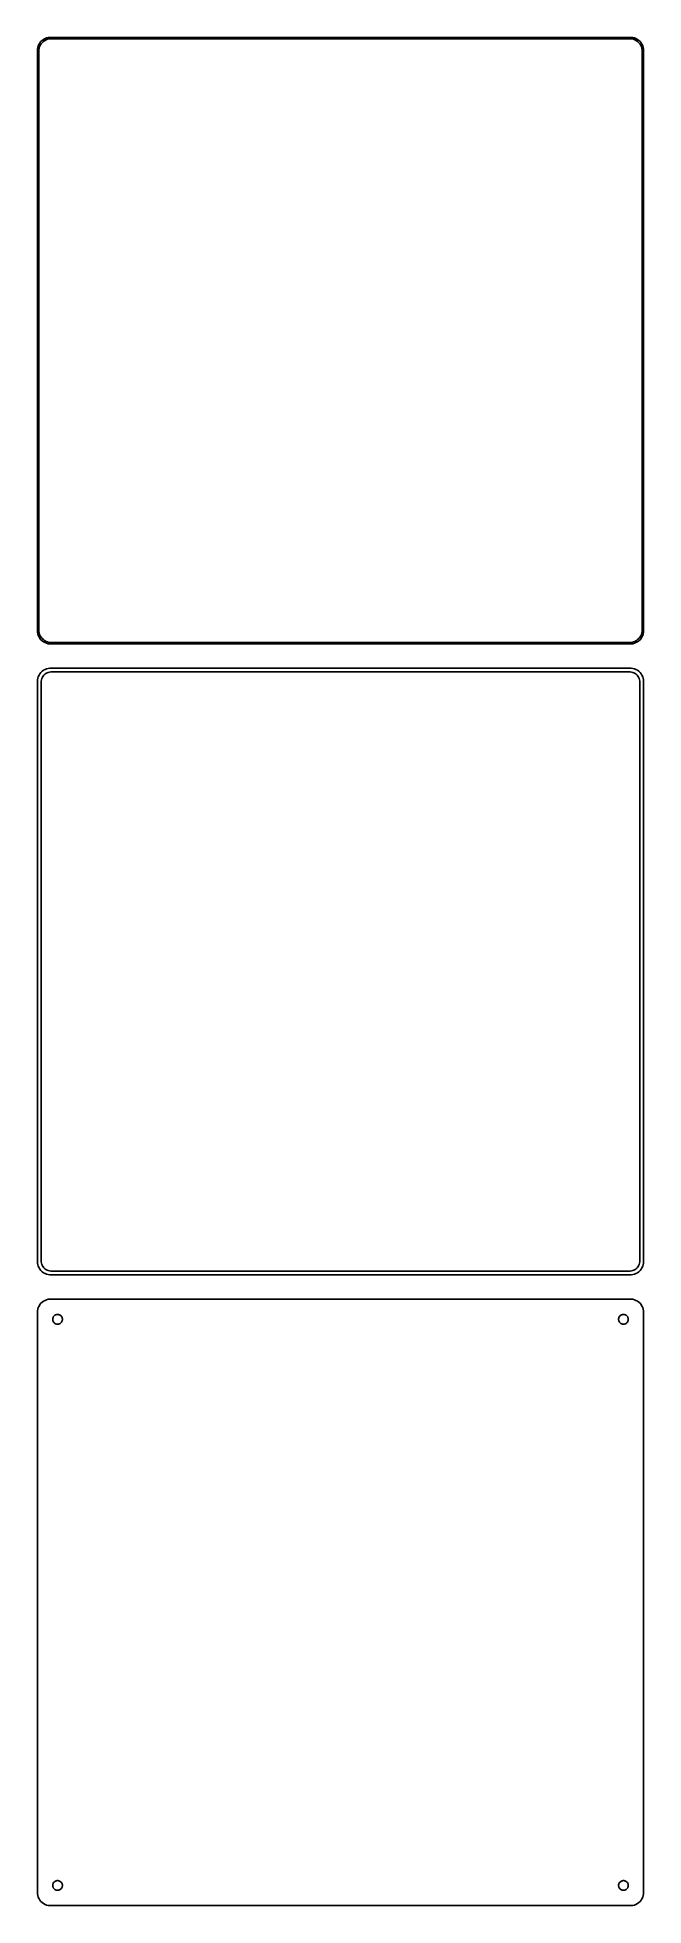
# Model space of a CAD drawing. Header units: metres. Extents: x -112 to 112, y 356 to 1048.
import ezdxf

# ---------------------------------------------------------------- set-up
doc = ezdxf.new("R2010")
doc.units = ezdxf.units.M

msp = doc.modelspace()

# ---------------------------------------------------------------- linework, layer by layer
for p, q in [((-111.545, 1046.44), (-111.882, 1045.91)), ((-111.145, 1046.92), (-111.545, 1046.44)), ((-110.687, 1047.35), (-111.145, 1046.92)), ((-111.093, 1046.04), (-110.713, 1046.5)), ((-110.713, 1046.5), (-110.278, 1046.91)), ((-110.179, 1047.72), (-110.687, 1047.35)), ((-110.278, 1046.91), (-109.795, 1047.26)), ((-109.629, 1048.02), (-110.179, 1047.72)), ((-109.795, 1047.26), (-109.272, 1047.55)), ((-109.045, 1048.26), (-109.629, 1048.02)), ((-109.272, 1047.55), (-108.718, 1047.77)), ((-108.437, 1048.41), (-109.045, 1048.26)), ((-108.718, 1047.77), (-108.14, 1047.92)), ((-107.814, 1048.49), (-108.437, 1048.41)), ((-108.14, 1047.92), (-107.548, 1047.99)), ((107.814, 1048.49), (-107.814, 1048.49)), ((-107.548, 1047.99), (107.548, 1047.99)), ((107.548, 1047.99), (108.14, 1047.92)), ((108.437, 1048.41), (107.814, 1048.49)), ((108.14, 1047.92), (108.718, 1047.77)), ((109.045, 1048.26), (108.437, 1048.41)), ((108.718, 1047.77), (109.272, 1047.55)), ((109.629, 1048.02), (109.045, 1048.26)), ((109.272, 1047.55), (109.795, 1047.26)), ((110.179, 1047.72), (109.629, 1048.02)), ((109.795, 1047.26), (110.278, 1046.91)), ((110.687, 1047.35), (110.179, 1047.72)), ((110.278, 1046.91), (110.713, 1046.5)), ((111.145, 1046.92), (110.687, 1047.35)), ((110.713, 1046.5), (111.093, 1046.04)), ((111.545, 1046.44), (111.145, 1046.92)), ((111.882, 1045.91), (111.545, 1046.44)), ((-112.461, 1044.13), (-112.5, 1043.5)), ((-112.5, 1043.5), (-112.5, 828.5)), ((-112.343, 1044.74), (-112.461, 1044.13)), ((-112.149, 1045.34), (-112.343, 1044.74)), ((-111.882, 1045.91), (-112.149, 1045.34)), ((-112, 1043.25), (-111.963, 1043.85)), ((-112, 828.75), (-112, 1043.25)), ((-111.963, 1043.85), (-111.851, 1044.43)), ((-111.851, 1044.43), (-111.666, 1045)), ((-111.666, 1045), (-111.412, 1045.54)), ((-111.412, 1045.54), (-111.093, 1046.04)), ((111.093, 1046.04), (111.412, 1045.54)), ((111.412, 1045.54), (111.666, 1045)), ((111.666, 1045), (111.851, 1044.43)), ((111.851, 1044.43), (111.963, 1043.85)), ((112.149, 1045.34), (111.882, 1045.91)), ((111.963, 1043.85), (112, 1043.25)), ((112, 1043.25), (112, 828.75)), ((112.343, 1044.74), (112.149, 1045.34)), ((112.461, 1044.13), (112.343, 1044.74)), ((112.5, 1043.5), (112.461, 1044.13)), ((112.5, 828.5), (112.5, 1043.5)), ((-112.5, 828.5), (-112.461, 827.873)), ((-112.461, 827.873), (-112.343, 827.257)), ((-112.343, 827.257), (-112.149, 826.659)), ((-112.149, 826.659), (-111.882, 826.091)), ((-111.963, 828.155), (-112, 828.75)), ((-111.851, 827.569), (-111.963, 828.155)), ((-111.882, 826.091), (-111.545, 825.561)), ((-111.666, 827.001), (-111.851, 827.569)), ((-111.412, 826.462), (-111.666, 827.001)), ((-111.545, 825.561), (-111.145, 825.077)), ((-111.093, 825.958), (-111.412, 826.462)), ((-111.145, 825.077), (-110.687, 824.647)), ((-110.713, 825.498), (-111.093, 825.958)), ((-110.278, 825.09), (-110.713, 825.498)), ((-110.687, 824.647), (-110.179, 824.278)), ((-109.795, 824.739), (-110.278, 825.09)), ((-109.272, 824.452), (-109.795, 824.739)), ((109.795, 824.739), (109.272, 824.452)), ((110.278, 825.09), (109.795, 824.739)), ((110.179, 824.278), (110.687, 824.647)), ((110.713, 825.498), (110.278, 825.09)), ((110.687, 824.647), (111.145, 825.077)), ((111.093, 825.958), (110.713, 825.498)), ((111.412, 826.462), (111.093, 825.958)), ((111.145, 825.077), (111.545, 825.561)), ((111.666, 827.001), (111.412, 826.462)), ((111.545, 825.561), (111.882, 826.091)), ((111.851, 827.569), (111.666, 827.001)), ((111.963, 828.155), (111.851, 827.569)), ((111.882, 826.091), (112.149, 826.659)), ((112, 828.75), (111.963, 828.155)), ((112.149, 826.659), (112.343, 827.257)), ((112.343, 827.257), (112.461, 827.873)), ((112.461, 827.873), (112.5, 828.5)), ((-110.179, 824.278), (-109.629, 823.976)), ((-109.629, 823.976), (-109.045, 823.745)), ((-108.718, 824.232), (-109.272, 824.452)), ((-109.045, 823.745), (-108.437, 823.589)), ((-108.14, 824.084), (-108.718, 824.232)), ((-108.437, 823.589), (-107.814, 823.51)), ((-107.548, 824.009), (-108.14, 824.084)), ((-107.814, 823.51), (107.814, 823.51)), ((107.548, 824.009), (-107.548, 824.009)), ((108.14, 824.084), (107.548, 824.009)), ((107.814, 823.51), (108.437, 823.589)), ((108.718, 824.232), (108.14, 824.084)), ((108.437, 823.589), (109.045, 823.745)), ((109.272, 824.452), (108.718, 824.232)), ((109.045, 823.745), (109.629, 823.976)), ((109.629, 823.976), (110.179, 824.278)), ((-112.149, 811.341), (-112.343, 810.743)), ((-111.882, 811.909), (-112.149, 811.341)), ((-111.545, 812.439), (-111.882, 811.909)), ((-111.145, 812.923), (-111.545, 812.439)), ((-110.687, 813.353), (-111.145, 812.923)), ((-110.848, 810.674), (-110.641, 811.114)), ((-110.179, 813.722), (-110.687, 813.353)), ((-110.641, 811.114), (-110.38, 811.524)), ((-110.38, 811.524), (-110.071, 811.899)), ((-109.629, 814.024), (-110.179, 813.722)), ((-110.071, 811.899), (-109.716, 812.231)), ((-109.716, 812.231), (-109.323, 812.517)), ((-109.045, 814.255), (-109.629, 814.024)), ((-109.323, 812.517), (-108.898, 812.751)), ((-108.437, 814.411), (-109.045, 814.255)), ((-108.898, 812.751), (-108.446, 812.93)), ((-108.446, 812.93), (-107.975, 813.051)), ((-107.814, 814.49), (-108.437, 814.411)), ((-107.975, 813.051), (-107.493, 813.112)), ((107.814, 814.49), (-107.814, 814.49)), ((-107.493, 813.112), (107.493, 813.112)), ((107.493, 813.112), (107.975, 813.051)), ((108.437, 814.411), (107.814, 814.49)), ((107.975, 813.051), (108.446, 812.93)), ((109.045, 814.255), (108.437, 814.411)), ((108.446, 812.93), (108.898, 812.751)), ((108.898, 812.751), (109.323, 812.517)), ((109.629, 814.024), (109.045, 814.255)), ((109.323, 812.517), (109.716, 812.231)), ((110.179, 813.722), (109.629, 814.024)), ((109.716, 812.231), (110.071, 811.899)), ((110.071, 811.899), (110.38, 811.524)), ((110.687, 813.353), (110.179, 813.722)), ((110.38, 811.524), (110.641, 811.114)), ((110.641, 811.114), (110.848, 810.674)), ((111.145, 812.923), (110.687, 813.353)), ((111.545, 812.439), (111.145, 812.923)), ((111.882, 811.909), (111.545, 812.439)), ((112.149, 811.341), (111.882, 811.909)), ((112.343, 810.743), (112.149, 811.341)), ((-112.461, 810.127), (-112.5, 809.5)), ((-112.5, 809.5), (-112.5, 594.5)), ((-112.343, 810.743), (-112.461, 810.127)), ((-111.119, 809.25), (-111.089, 809.735)), ((-111.119, 594.75), (-111.119, 809.25)), ((-111.089, 809.735), (-110.998, 810.212)), ((-110.998, 810.212), (-110.848, 810.674)), ((110.848, 810.674), (110.998, 810.212)), ((110.998, 810.212), (111.089, 809.735)), ((111.089, 809.735), (111.119, 809.25)), ((111.119, 809.25), (111.119, 594.75)), ((112.461, 810.127), (112.343, 810.743)), ((112.5, 809.5), (112.461, 810.127)), ((112.5, 594.5), (112.5, 809.5)), ((-112.5, 594.5), (-112.461, 593.873)), ((-112.461, 593.873), (-112.343, 593.257)), ((-112.343, 593.257), (-112.149, 592.659)), ((-112.149, 592.659), (-111.882, 592.091)), ((-111.882, 592.091), (-111.545, 591.561)), ((-111.545, 591.561), (-111.145, 591.077)), ((-111.145, 591.077), (-110.687, 590.647)), ((-111.089, 594.265), (-111.119, 594.75)), ((-110.998, 593.788), (-111.089, 594.265)), ((-110.848, 593.326), (-110.998, 593.788)), ((-110.641, 592.886), (-110.848, 593.326)), ((-110.687, 590.647), (-110.179, 590.278)), ((-110.38, 592.476), (-110.641, 592.886)), ((-110.071, 592.101), (-110.38, 592.476)), ((-110.179, 590.278), (-109.629, 589.976)), ((-109.716, 591.769), (-110.071, 592.101)), ((-109.323, 591.483), (-109.716, 591.769)), ((-109.629, 589.976), (-109.045, 589.745)), ((-108.898, 591.249), (-109.323, 591.483)), ((-109.045, 589.745), (-108.437, 589.589)), ((-108.446, 591.07), (-108.898, 591.249)), ((-107.975, 590.949), (-108.446, 591.07)), ((-108.437, 589.589), (-107.814, 589.51)), ((-107.493, 590.888), (-107.975, 590.949)), ((-107.814, 589.51), (107.814, 589.51)), ((107.493, 590.888), (-107.493, 590.888)), ((107.975, 590.949), (107.493, 590.888)), ((107.814, 589.51), (108.437, 589.589)), ((108.446, 591.07), (107.975, 590.949)), ((108.437, 589.589), (109.045, 589.745)), ((108.898, 591.249), (108.446, 591.07)), ((109.323, 591.483), (108.898, 591.249)), ((109.045, 589.745), (109.629, 589.976)), ((109.716, 591.769), (109.323, 591.483)), ((109.629, 589.976), (110.179, 590.278)), ((110.071, 592.101), (109.716, 591.769)), ((110.38, 592.476), (110.071, 592.101)), ((110.179, 590.278), (110.687, 590.647)), ((110.641, 592.886), (110.38, 592.476)), ((110.848, 593.326), (110.641, 592.886)), ((110.687, 590.647), (111.145, 591.077)), ((110.998, 593.788), (110.848, 593.326)), ((111.089, 594.265), (110.998, 593.788)), ((111.119, 594.75), (111.089, 594.265)), ((111.145, 591.077), (111.545, 591.561)), ((111.545, 591.561), (111.882, 592.091)), ((111.882, 592.091), (112.149, 592.659)), ((112.149, 592.659), (112.343, 593.257)), ((112.343, 593.257), (112.461, 593.873)), ((112.461, 593.873), (112.5, 594.5)), ((-112.461, 576.127), (-112.5, 575.5)), ((-112.5, 575.5), (-112.5, 360.5)), ((-112.343, 576.743), (-112.461, 576.127)), ((-112.149, 577.341), (-112.343, 576.743)), ((-111.882, 577.909), (-112.149, 577.341)), ((-111.545, 578.439), (-111.882, 577.909)), ((-111.145, 578.923), (-111.545, 578.439)), ((-110.687, 579.353), (-111.145, 578.923)), ((-110.179, 579.722), (-110.687, 579.353)), ((-109.629, 580.024), (-110.179, 579.722)), ((-109.045, 580.255), (-109.629, 580.024)), ((-108.437, 580.411), (-109.045, 580.255)), ((-107.814, 580.49), (-108.437, 580.411)), ((107.814, 580.49), (-107.814, 580.49)), ((108.437, 580.411), (107.814, 580.49)), ((109.045, 580.255), (108.437, 580.411)), ((109.629, 580.024), (109.045, 580.255)), ((110.179, 579.722), (109.629, 580.024)), ((110.687, 579.353), (110.179, 579.722)), ((111.145, 578.923), (110.687, 579.353)), ((111.545, 578.439), (111.145, 578.923)), ((111.882, 577.909), (111.545, 578.439)), ((112.149, 577.341), (111.882, 577.909)), ((112.343, 576.743), (112.149, 577.341)), ((112.461, 576.127), (112.343, 576.743)), ((112.5, 575.5), (112.461, 576.127)), ((112.5, 360.5), (112.5, 575.5)), ((-106.8, 573), (-106.786, 573.226)), ((-106.786, 572.774), (-106.8, 573)), ((-106.786, 573.226), (-106.743, 573.448)), ((-106.743, 572.552), (-106.786, 572.774)), ((-106.743, 573.448), (-106.674, 573.663)), ((-106.674, 572.337), (-106.743, 572.552)), ((-106.674, 573.663), (-106.577, 573.867)), ((-106.577, 572.133), (-106.674, 572.337)), ((-106.577, 573.867), (-106.456, 574.058)), ((-106.456, 571.942), (-106.577, 572.133)), ((-106.456, 574.058), (-106.312, 574.232)), ((-106.312, 571.768), (-106.456, 571.942)), ((-106.312, 574.232), (-106.147, 574.387)), ((-106.147, 571.613), (-106.312, 571.768)), ((-106.147, 574.387), (-105.964, 574.52)), ((-105.964, 571.48), (-106.147, 571.613)), ((-105.964, 574.52), (-105.766, 574.629)), ((-105.766, 571.371), (-105.964, 571.48)), ((-105.766, 574.629), (-105.556, 574.712)), ((-105.556, 571.288), (-105.766, 571.371)), ((-105.556, 574.712), (-105.337, 574.768)), ((-105.337, 571.232), (-105.556, 571.288)), ((-105.337, 574.768), (-105.113, 574.796)), ((-105.113, 571.204), (-105.337, 571.232)), ((-105.113, 574.796), (-104.887, 574.796)), ((-104.887, 571.204), (-105.113, 571.204)), ((-104.887, 574.796), (-104.663, 574.768)), ((-104.663, 571.232), (-104.887, 571.204)), ((-104.663, 574.768), (-104.444, 574.712)), ((-104.444, 571.288), (-104.663, 571.232)), ((-104.444, 574.712), (-104.234, 574.629)), ((-104.234, 571.371), (-104.444, 571.288)), ((-104.234, 574.629), (-104.036, 574.52)), ((-104.036, 571.48), (-104.234, 571.371)), ((-104.036, 574.52), (-103.853, 574.387)), ((-103.853, 571.613), (-104.036, 571.48)), ((-103.853, 574.387), (-103.688, 574.232)), ((-103.688, 571.768), (-103.853, 571.613)), ((-103.688, 574.232), (-103.544, 574.058)), ((-103.544, 571.942), (-103.688, 571.768)), ((-103.544, 574.058), (-103.423, 573.867)), ((-103.423, 572.133), (-103.544, 571.942)), ((-103.423, 573.867), (-103.326, 573.663)), ((-103.326, 572.337), (-103.423, 572.133)), ((-103.326, 573.663), (-103.257, 573.448)), ((-103.257, 572.552), (-103.326, 572.337)), ((-103.257, 573.448), (-103.214, 573.226)), ((-103.214, 572.774), (-103.257, 572.552)), ((-103.214, 573.226), (-103.2, 573)), ((-103.2, 573), (-103.214, 572.774)), ((103.2, 573), (103.214, 573.226)), ((103.214, 572.774), (103.2, 573)), ((103.214, 573.226), (103.257, 573.448)), ((103.257, 572.552), (103.214, 572.774)), ((103.257, 573.448), (103.326, 573.663)), ((103.326, 572.337), (103.257, 572.552)), ((103.326, 573.663), (103.423, 573.867)), ((103.423, 572.133), (103.326, 572.337)), ((103.423, 573.867), (103.544, 574.058)), ((103.544, 571.942), (103.423, 572.133)), ((103.544, 574.058), (103.688, 574.232)), ((103.688, 571.768), (103.544, 571.942)), ((103.688, 574.232), (103.853, 574.387)), ((103.853, 571.613), (103.688, 571.768)), ((103.853, 574.387), (104.036, 574.52)), ((104.036, 571.48), (103.853, 571.613)), ((104.036, 574.52), (104.234, 574.629)), ((104.234, 571.371), (104.036, 571.48)), ((104.234, 574.629), (104.444, 574.712)), ((104.444, 571.288), (104.234, 571.371)), ((104.444, 574.712), (104.663, 574.768)), ((104.663, 571.232), (104.444, 571.288)), ((104.663, 574.768), (104.887, 574.796)), ((104.887, 571.204), (104.663, 571.232)), ((104.887, 574.796), (105.113, 574.796)), ((105.113, 571.204), (104.887, 571.204)), ((105.113, 574.796), (105.337, 574.768)), ((105.337, 571.232), (105.113, 571.204)), ((105.337, 574.768), (105.556, 574.712)), ((105.556, 571.288), (105.337, 571.232)), ((105.556, 574.712), (105.766, 574.629)), ((105.766, 571.371), (105.556, 571.288)), ((105.766, 574.629), (105.964, 574.52)), ((105.964, 571.48), (105.766, 571.371)), ((105.964, 574.52), (106.147, 574.387)), ((106.147, 571.613), (105.964, 571.48)), ((106.147, 574.387), (106.312, 574.232)), ((106.312, 571.768), (106.147, 571.613)), ((106.312, 574.232), (106.456, 574.058)), ((106.456, 571.942), (106.312, 571.768)), ((106.456, 574.058), (106.577, 573.867)), ((106.577, 572.133), (106.456, 571.942)), ((106.577, 573.867), (106.674, 573.663)), ((106.674, 572.337), (106.577, 572.133)), ((106.674, 573.663), (106.743, 573.448)), ((106.743, 572.552), (106.674, 572.337)), ((106.743, 573.448), (106.786, 573.226)), ((106.786, 572.774), (106.743, 572.552)), ((106.786, 573.226), (106.8, 573)), ((106.8, 573), (106.786, 572.774)), ((-112.5, 360.5), (-112.461, 359.873)), ((-106.8, 363), (-106.786, 363.226)), ((-106.786, 362.774), (-106.8, 363)), ((-106.786, 363.226), (-106.743, 363.448)), ((-106.743, 362.552), (-106.786, 362.774)), ((-106.743, 363.448), (-106.674, 363.663)), ((-106.674, 362.337), (-106.743, 362.552)), ((-106.674, 363.663), (-106.577, 363.867)), ((-106.577, 362.133), (-106.674, 362.337)), ((-106.577, 363.867), (-106.456, 364.058)), ((-106.456, 361.942), (-106.577, 362.133)), ((-106.456, 364.058), (-106.312, 364.232)), ((-106.312, 361.768), (-106.456, 361.942)), ((-106.312, 364.232), (-106.147, 364.387)), ((-106.147, 361.613), (-106.312, 361.768)), ((-106.147, 364.387), (-105.964, 364.52)), ((-105.964, 361.48), (-106.147, 361.613)), ((-105.964, 364.52), (-105.766, 364.629)), ((-105.766, 361.371), (-105.964, 361.48)), ((-105.766, 364.629), (-105.556, 364.712)), ((-105.556, 361.288), (-105.766, 361.371)), ((-105.556, 364.712), (-105.337, 364.768)), ((-105.337, 361.232), (-105.556, 361.288)), ((-105.337, 364.768), (-105.113, 364.796)), ((-105.113, 361.204), (-105.337, 361.232)), ((-105.113, 364.796), (-104.887, 364.796)), ((-104.887, 361.204), (-105.113, 361.204)), ((-104.887, 364.796), (-104.663, 364.768)), ((-104.663, 361.232), (-104.887, 361.204)), ((-104.663, 364.768), (-104.444, 364.712)), ((-104.444, 361.288), (-104.663, 361.232)), ((-104.444, 364.712), (-104.234, 364.629)), ((-104.234, 361.371), (-104.444, 361.288)), ((-104.234, 364.629), (-104.036, 364.52)), ((-104.036, 361.48), (-104.234, 361.371)), ((-104.036, 364.52), (-103.853, 364.387)), ((-103.853, 361.613), (-104.036, 361.48)), ((-103.853, 364.387), (-103.688, 364.232)), ((-103.688, 361.768), (-103.853, 361.613)), ((-103.688, 364.232), (-103.544, 364.058)), ((-103.544, 361.942), (-103.688, 361.768)), ((-103.544, 364.058), (-103.423, 363.867)), ((-103.423, 362.133), (-103.544, 361.942)), ((-103.423, 363.867), (-103.326, 363.663)), ((-103.326, 362.337), (-103.423, 362.133)), ((-103.326, 363.663), (-103.257, 363.448)), ((-103.257, 362.552), (-103.326, 362.337)), ((-103.257, 363.448), (-103.214, 363.226)), ((-103.214, 362.774), (-103.257, 362.552)), ((-103.214, 363.226), (-103.2, 363)), ((-103.2, 363), (-103.214, 362.774)), ((103.2, 363), (103.214, 363.226)), ((103.214, 362.774), (103.2, 363)), ((103.214, 363.226), (103.257, 363.448)), ((103.257, 362.552), (103.214, 362.774)), ((103.257, 363.448), (103.326, 363.663)), ((103.326, 362.337), (103.257, 362.552)), ((103.326, 363.663), (103.423, 363.867)), ((103.423, 362.133), (103.326, 362.337)), ((103.423, 363.867), (103.544, 364.058)), ((103.544, 361.942), (103.423, 362.133)), ((103.544, 364.058), (103.688, 364.232)), ((103.688, 361.768), (103.544, 361.942)), ((103.688, 364.232), (103.853, 364.387)), ((103.853, 361.613), (103.688, 361.768)), ((103.853, 364.387), (104.036, 364.52)), ((104.036, 361.48), (103.853, 361.613)), ((104.036, 364.52), (104.234, 364.629)), ((104.234, 361.371), (104.036, 361.48)), ((104.234, 364.629), (104.444, 364.712)), ((104.444, 361.288), (104.234, 361.371)), ((104.444, 364.712), (104.663, 364.768)), ((104.663, 361.232), (104.444, 361.288)), ((104.663, 364.768), (104.887, 364.796)), ((104.887, 361.204), (104.663, 361.232)), ((104.887, 364.796), (105.113, 364.796)), ((105.113, 361.204), (104.887, 361.204)), ((105.113, 364.796), (105.337, 364.768)), ((105.337, 361.232), (105.113, 361.204)), ((105.337, 364.768), (105.556, 364.712)), ((105.556, 361.288), (105.337, 361.232)), ((105.556, 364.712), (105.766, 364.629)), ((105.766, 361.371), (105.556, 361.288)), ((105.766, 364.629), (105.964, 364.52)), ((105.964, 361.48), (105.766, 361.371)), ((105.964, 364.52), (106.147, 364.387)), ((106.147, 361.613), (105.964, 361.48)), ((106.147, 364.387), (106.312, 364.232)), ((106.312, 361.768), (106.147, 361.613)), ((106.312, 364.232), (106.456, 364.058)), ((106.456, 361.942), (106.312, 361.768)), ((106.456, 364.058), (106.577, 363.867)), ((106.577, 362.133), (106.456, 361.942)), ((106.577, 363.867), (106.674, 363.663)), ((106.674, 362.337), (106.577, 362.133)), ((106.674, 363.663), (106.743, 363.448)), ((106.743, 362.552), (106.674, 362.337)), ((106.743, 363.448), (106.786, 363.226)), ((106.786, 362.774), (106.743, 362.552)), ((106.786, 363.226), (106.8, 363)), ((106.8, 363), (106.786, 362.774)), ((112.461, 359.873), (112.5, 360.5)), ((-112.461, 359.873), (-112.343, 359.257)), ((-112.343, 359.257), (-112.149, 358.659)), ((-112.149, 358.659), (-111.882, 358.091)), ((-111.882, 358.091), (-111.545, 357.561)), ((-111.545, 357.561), (-111.145, 357.077)), ((-111.145, 357.077), (-110.687, 356.647)), ((-110.687, 356.647), (-110.179, 356.278)), ((-110.179, 356.278), (-109.629, 355.976)), ((-109.629, 355.976), (-109.045, 355.745)), ((-109.045, 355.745), (-108.437, 355.589)), ((-108.437, 355.589), (-107.814, 355.51)), ((-107.814, 355.51), (107.814, 355.51)), ((107.814, 355.51), (108.437, 355.589)), ((108.437, 355.589), (109.045, 355.745)), ((109.045, 355.745), (109.629, 355.976)), ((109.629, 355.976), (110.179, 356.278)), ((110.179, 356.278), (110.687, 356.647)), ((110.687, 356.647), (111.145, 357.077)), ((111.145, 357.077), (111.545, 357.561)), ((111.545, 357.561), (111.882, 358.091)), ((111.882, 358.091), (112.149, 358.659)), ((112.149, 358.659), (112.343, 359.257)), ((112.343, 359.257), (112.461, 359.873))]:
    msp.add_line(p, q)

doc.saveas('drawing.dxf')
